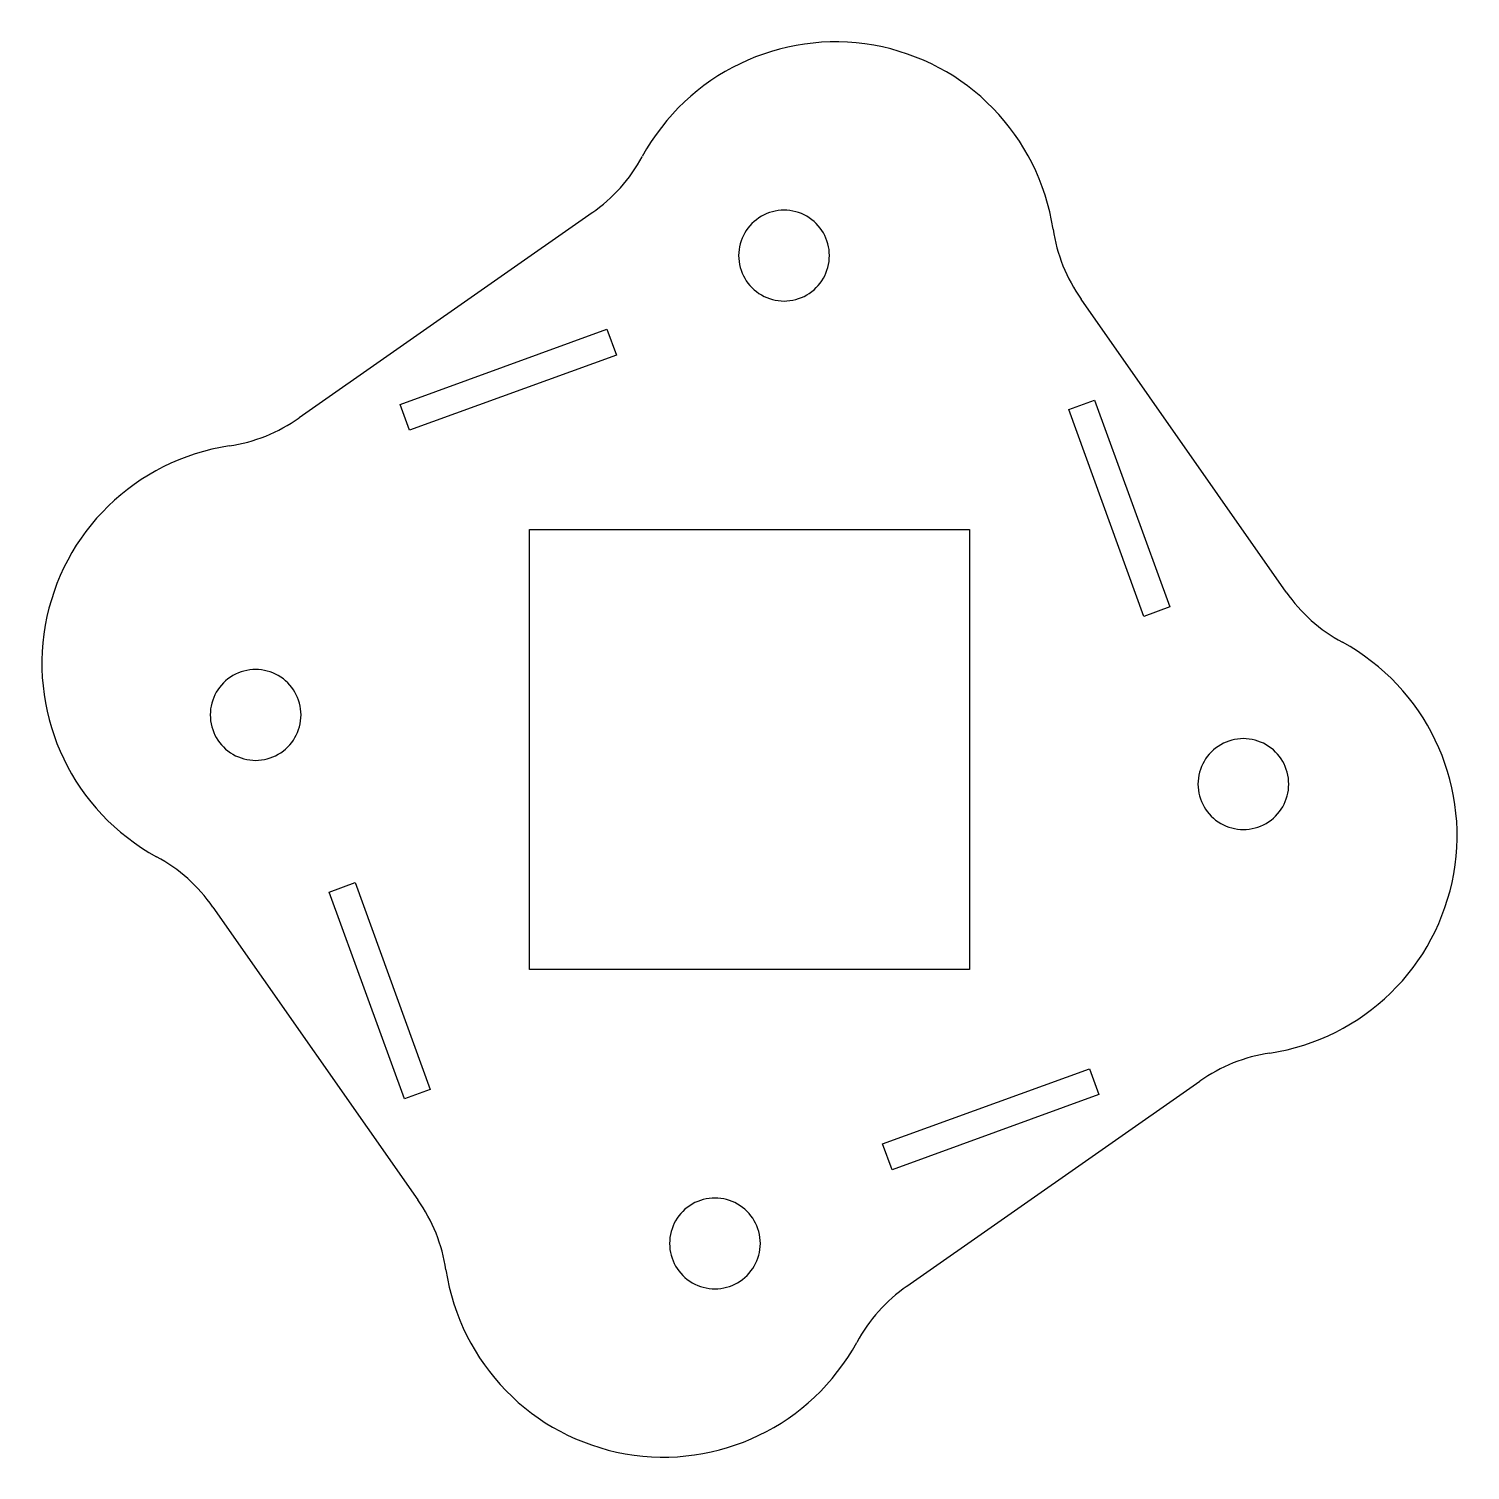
# Model space of a CAD drawing. Extents: x 122.3 to 174.7, y 78.8 to 131.2.
import ezdxf

# ---------------------------------------------------------------- set-up
doc = ezdxf.new("R2010")
doc.units = 0
doc.layers.add('View004', color=7, linetype='CONTINUOUS')

msp = doc.modelspace()

# ---------------------------------------------------------------- linework, layer by layer
at = {"layer": 'View004', "color": 7}
for p, q in [((142.774001, 124.51), (132.125, 117.053999)), ((151.406, 122.956001), (151.406, 122.956001)), ((168.009999, 110.725999), (160.554001, 121.374999)), ((135.800999, 117.545), (143.318, 120.281)), ((143.318, 120.281), (143.66, 119.341999)), ((143.66, 119.341999), (136.143, 116.605001)), ((136.143, 116.605001), (135.800999, 117.545)), ((160.105, 117.357), (161.045001, 117.699)), ((161.045001, 117.699), (163.780999, 110.182)), ((162.842001, 109.839999), (160.105, 117.357)), ((140.499999, 97), (140.499999, 113)), ((140.499999, 113), (156.499999, 113)), ((156.499999, 113), (156.499999, 97)), ((163.780999, 110.182), (162.842001, 109.839999)), ((132.194001, 106.256001), (132.194001, 106.256001)), ((168.106, 103.743999), (168.106, 103.743999)), ((133.218999, 99.818101), (134.158, 100.159999)), ((134.158, 100.159999), (136.894999, 92.642601)), ((135.955, 92.300601), (133.218999, 99.818101)), ((128.99, 99.2737), (136.446001, 88.6248)), ((156.499999, 97), (140.499999, 97)), ((153.340001, 90.658401), (160.857001, 93.3945)), ((160.857001, 93.3945), (161.198999, 92.4548)), ((154.226001, 85.489699), (164.875001, 92.9462)), ((136.894999, 92.642601), (135.955, 92.300601)), ((161.198999, 92.4548), (153.681999, 89.718699)), ((153.681999, 89.718699), (153.340001, 90.658401)), ((148.894, 87.043801), (148.894001, 87.043801))]:
    msp.add_line(p, q, dxfattribs=at)
for points in [[(153.015173, 130.605465), (149.63169, 131.202059), (146.245094, 129.571687), (144.6012, 126.554819)], [(159.536339, 123.921373), (159.023404, 127.318546), (156.398656, 130.008871), (153.015173, 130.605465)], [(142.773458, 124.510087), (143.532091, 125.041288), (144.157459, 125.740893), (144.600589, 126.554118)], [(148.930809, 124.385494), (148.420201, 124.090603), (148.105764, 123.545647), (148.106, 122.956001)], [(150.581191, 124.385494), (150.070582, 124.680385), (149.441418, 124.680385), (148.930809, 124.385494)], [(151.406, 122.956001), (151.406236, 123.545647), (151.0918, 124.090603), (150.581191, 124.385494)], [(159.536244, 123.921238), (159.674508, 123.005491), (160.022884, 122.134181), (160.554088, 121.375542)], [(148.106, 122.956001), (148.105764, 122.366356), (148.420201, 121.8214), (148.930809, 121.526509)], [(150.581191, 121.526509), (151.0918, 121.8214), (151.406236, 122.366356), (151.406, 122.956001)], [(148.930809, 121.526509), (149.441418, 121.231618), (150.070582, 121.231618), (150.581191, 121.526509)], [(129.578783, 116.036245), (130.494523, 116.174512), (131.365825, 116.522886), (132.124458, 117.054086)], [(129.578621, 116.03634), (126.18145, 115.523404), (123.491126, 112.898655), (122.894533, 109.515172)], [(168.010089, 110.726541), (168.541293, 109.967903), (169.240904, 109.342531), (170.054135, 108.8994)], [(122.894533, 109.515172), (122.29794, 106.131689), (123.928313, 102.745094), (126.945181, 101.101201)], [(174.105464, 100.484814), (174.702063, 103.868291), (173.071703, 107.254885), (170.054844, 108.898787)], [(131.369192, 107.685494), (130.858583, 107.980385), (130.229419, 107.980385), (129.71881, 107.685494)], [(129.71881, 107.685494), (129.208202, 107.390603), (128.893765, 106.845647), (128.894001, 106.256001)], [(132.194001, 106.256001), (132.194237, 106.845647), (131.879801, 107.390603), (131.369192, 107.685494)], [(128.894001, 106.256001), (128.893765, 105.666356), (129.208202, 105.1214), (129.71881, 104.826509)], [(131.369192, 104.826509), (131.879801, 105.1214), (132.194237, 105.666356), (132.194001, 106.256001)], [(167.281191, 105.173492), (166.770582, 105.468383), (166.141418, 105.468383), (165.630809, 105.173492)], [(129.71881, 104.826509), (130.229419, 104.531618), (130.858583, 104.531618), (131.369192, 104.826509)], [(165.630809, 105.173492), (165.120201, 104.878601), (164.805764, 104.333645), (164.806, 103.743999)], [(168.106, 103.743999), (168.106236, 104.333645), (167.7918, 104.878601), (167.281191, 105.173492)], [(164.806, 103.743999), (164.805764, 103.154354), (165.120201, 102.609398), (165.630809, 102.314507)], [(167.281191, 102.314507), (167.7918, 102.609398), (168.106236, 103.154354), (168.106, 103.743999)], [(165.630809, 102.314507), (166.141418, 102.019616), (166.770582, 102.019616), (167.281191, 102.314507)], [(128.989913, 99.273758), (128.458712, 100.032391), (127.759106, 100.657759), (126.945882, 101.100889)], [(167.421377, 93.963661), (170.818544, 94.476596), (173.508866, 97.101337), (174.105464, 100.484814)], [(167.421216, 93.963954), (166.505476, 93.825687), (165.634174, 93.477313), (164.875541, 92.946113)], [(137.463755, 86.07908), (137.325488, 86.994821), (136.977114, 87.866124), (136.445913, 88.624758)], [(148.069, 88.472743), (147.558488, 88.767487), (146.929512, 88.767487), (146.419, 88.472743)], [(146.419, 88.472743), (145.908488, 88.177999), (145.594, 87.633289), (145.594, 87.043801)], [(148.894, 87.043801), (148.894, 87.633289), (148.579512, 88.177999), (148.069, 88.472743)], [(145.594, 87.043801), (145.594, 86.454313), (145.908489, 85.909603), (146.419, 85.614859)], [(148.069, 85.614859), (148.579512, 85.909603), (148.894, 86.454313), (148.894, 87.043801)], [(137.463657, 86.079151), (137.976581, 82.681978), (140.60132, 79.991646), (143.9848, 79.39504)], [(146.419, 85.614859), (146.929512, 85.320115), (147.558489, 85.320115), (148.069, 85.614859)], [(154.22654, 85.489612), (153.467902, 84.958407), (152.84253, 84.258795), (152.399399, 83.445563)], [(143.9848, 79.39504), (147.36828, 78.798435), (150.754881, 80.428794), (152.398786, 83.445656)]]:
    msp.add_open_spline(points, degree=3, dxfattribs=at)

doc.saveas('drawing.dxf')
